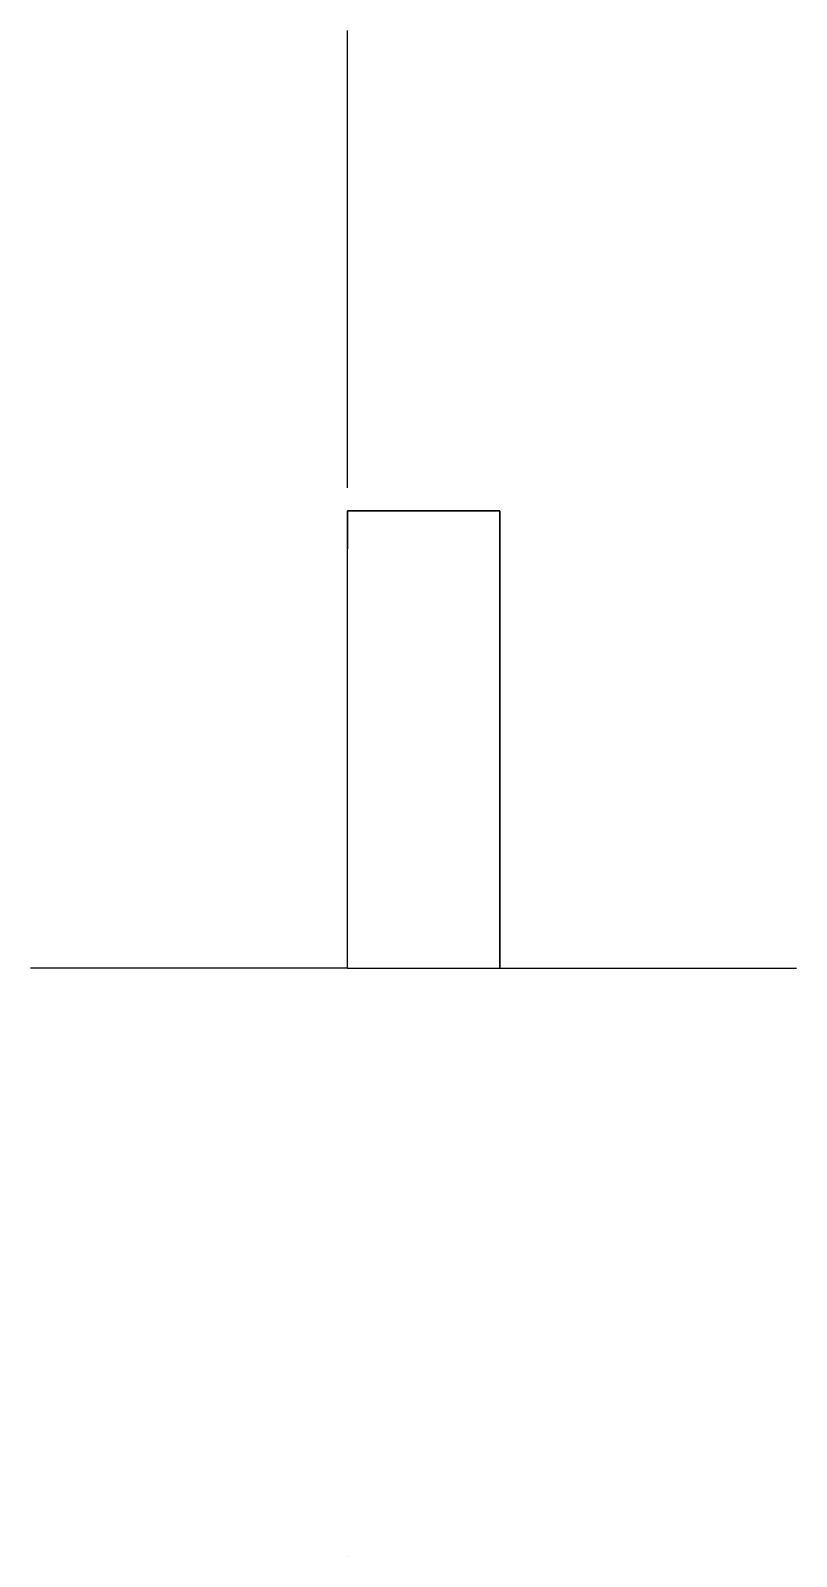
# Model space of a CAD drawing. Header units: inches. Extents: x -21 to 29, y 2 to 102.
import ezdxf

# ---------------------------------------------------------------- set-up
doc = ezdxf.new("R2010")
doc.units = ezdxf.units.IN
doc.header["$MEASUREMENT"] = 0

msp = doc.modelspace()

# ---------------------------------------------------------------- linework, layer by layer
for p, q in [((0, 72.5, 13.3), (0, 102.5, 13.3)), ((0, 102.5, 2.18), (0, 102.5, 13.3)), ((0, 97.5, 2.18), (0, 102.5, 2.18)), ((0, 77.5, -1.82), (0, 97.5, -1.82)), ((0, 97.5, -1.82), (0, 97.5, 2.18)), ((0, 72.5, 2.18), (0, 77.5, 2.18)), ((0, 77.5, 2.18), (0, 77.5, -1.82)), ((0, 72.5, 13.3), (0, 72.5, 2.18)), ((0, 41, 31.13), (0, 71, 31.13)), ((0, 71, 20.01), (0, 71, 31.13)), ((0, 66, 20.01), (0, 71, 20.01)), ((0, 71, 20.01), (10, 71, 20.01)), ((10, 71, 20.01), (0, 71, 20.01)), ((0, 71, 20.01), (0, 68.5, 20.01)), ((10, 71, 20.01), (10, 41, 20.01)), ((10, 41, 20.01), (10, 71, 20.01)), ((0, 46, 16.01), (0, 66, 16.01)), ((0, 66, 16.01), (0, 66, 20.01)), ((0, 41, 20.01), (0, 46, 20.01)), ((0, 46, 20.01), (0, 46, 16.01)), ((0, 41, 31.13), (-20.78, 41, 31.13)), ((0, 41, 31.13), (0, 41, 20.01)), ((0, 41, 20.01), (10, 41, 20.01)), ((0, 41, 31.13), (10, 41, 31.13)), ((0, 41, 31.13), (10, 41, 31.13)), ((0, 41, 31.13), (10, 41, 31.13)), ((10, 41, 31.13), (10, 41, 20.01)), ((10, 41, 31.13), (29.44, 41, 31.13)), ((0, 2.4, 1.21), (0, 2.4, 1.21))]:
    msp.add_line(p, q)

doc.saveas('drawing.dxf')
